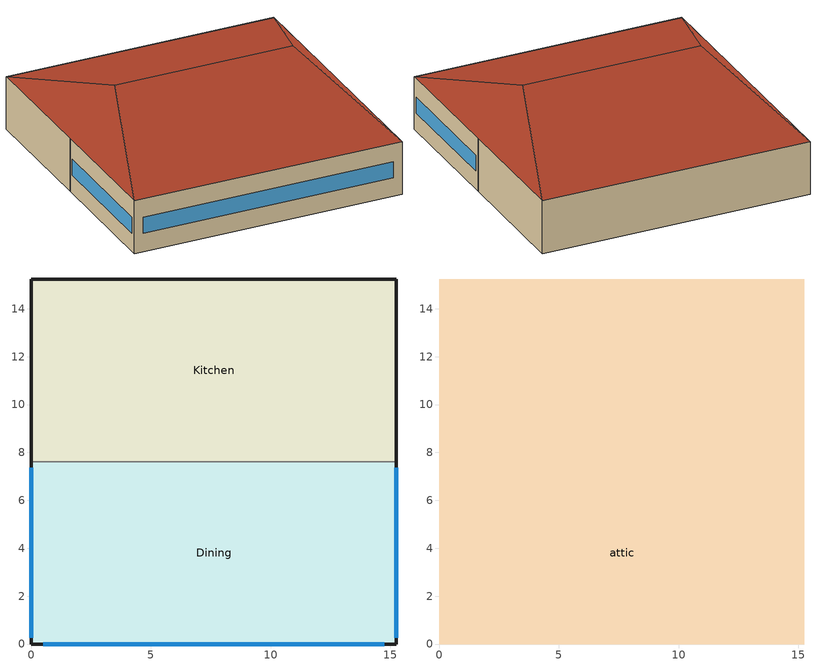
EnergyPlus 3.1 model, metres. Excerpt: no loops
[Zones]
Dining
 floor ground (ext-slab): 15.24,7.62 15.24,0 0,0 0,7.62 z0
 wall outside (ext-walls): 0,7.62 0,0 15.24,0 15.24,7.62 z0:3.05
 wall to Kitchen (int-walls): 15.24,7.62 0,7.62 z0:3.05
 window (window_east): 15.24,0.25 15.24,7.37 z1.07:1.98
 window (window_south): 0.51,0 14.73,0 z1.07:1.98
 window (window_west): 0,7.37 0,0.25 z1.07:1.98
Kitchen
 floor ground (ext-slab): 15.24,15.24 15.24,7.62 0,7.62 0,15.24 z0
 wall outside (ext-walls): 15.24,7.62 15.24,15.24 0,15.24 0,7.62 z0:3.05
attic
 floor to Dining (attic-floor): 0,0 0,7.62 15.24,7.62 15.24,0 z3.05
 floor to Kitchen (attic-floor): 15.24,15.24 15.24,7.62 0,7.62 0,15.24 z3.05
 roof outside (attic-roof): 0,15.24,3.05 0,0,3.05 2.54,7.62,5.59; 15.24,0,3.05 15.24,15.24,3.05 12.7,7.62,5.59; 15.24,15.24,3.05 0,15.24,3.05 2.54,7.62,5.59 12.7,7.62,5.59; 0,0,3.05 15.24,0,3.05 12.7,7.62,5.59 2.54,7.62,5.59
[Building]
Benchmark Fastfood New V1.1_3.1: North Axis=0; Terrain=City; Loads Convergence Tolerance Value=0.04; Temperature Convergence Tolerance Value=0.2; Solar Distribution=FullInteriorAndExterior; Maximum Number of Warmup Days=25
[Site:Location]
USA WA-SEATTLE: Latitude {deg}=47.45; Longitude {deg}=-122.3; Time Zone {hr}=-8; Elevation {m}=122
[Site:GroundTemperature:BuildingSurface]
19.744, 19.735, 19.741, 19.771, 19.825, 20.04, 20.738, 21.085, 20.449, 19.986, 19.848, 19.775
[Site:WaterMainsTemperature]
Calculation Method=CORRELATION; Annual Average Outdoor Air Temperature {C}=10.86; Maximum Difference In Monthly Average Outdoor Air Temperatures {deltaC}=13.5
[SizingPeriod:DesignDay] Barometric Pressure {Pa}=99868; Rain {0-no,1-yes}=0; Snow on ground {0-no,1-yes}=0; Day of Month=21; Daylight Savings Time Indicator=0; Humidity Indicating Type=WetBulb
Name | Maximum Dry-Bulb Temperature {C} | Daily Temp Range {C} | Humidity Indicating Conditions at Maximum Dry-Bulb | Wind Speed {m/s} design conditions vs. traditional 6.71 m/s (15 mph) | Wind Direction {Degrees; N=0, S=180} | Clearness {0.0 to 1.1} | Month | Day Type | Wind Speed {m/s} design conditions vs. traditional 3.35 m/s (7mph)
SEATTLE Ann Htg 99.6% Condns DB | -4.5 | 0 | -4.5 | 4.2 | 20 | 0 | 12 | WinterDesignDay
SEATTLE Ann Clg .4% Condns DB=>MWB | 29.4 | 10.1 | 18.4 |  | 0 | 1 | 8 | SummerDesignDay | 4.3
SEATTLE Ann Clg .4% Condns WB=>MDB | 28 | 10.1 | 19.2 |  | 0 | 1 | 8 | SummerDesignDay | 4.3
[WindowMaterial:Glazing] Optical Data Type=SpectralAverage; Thickness=0.003; Infrared Transmittance at Normal Incidence=0; Front Side Infrared Hemispherical Emissivity=0.9; Back Side Infrared Hemispherical Emissivity=0.9; Dirt Correction Factor for Solar and Visible Transmittance=1; Solar Diffusing=No
Name | Solar Transmittance at Normal Incidence | Front Side Solar Reflectance at Normal Incidence | Back Side Solar Reflectance at Normal Incidence | Visible Transmittance at Normal Incidence | Front Side Visible Reflectance at Normal Incidence | Back Side Visible Reflectance at Normal Incidence | Conductivity
Theoretical Glass [66] | 0.3832 | 0.5668 | 0.5668 | 0.495 | 0.455 | 0.455 | 0.0199
Theoretical Glass [67] | 0.4826 | 0.4674 | 0.4674 | 0.6216 | 0.3284 | 0.3284 | 0.0199
Theoretical Glass [81] | 0.4818 | 0.4682 | 0.4682 | 0.6216 | 0.3284 | 0.3284 | 0.0303
[Material]
Name | Roughness | Thickness | Conductivity | Density | Specific Heat | Thermal Absorptance | Solar Absorptance | Visible Absorptance | Thickness {m} | Conductivity {W/m-K} | Density {kg/m3} | Specific Heat {J/kg-K}
Wood Shingles | VeryRough | 0.0178 | 0.115 | 513 | 1255 | 0.9 | 0.78 | 0.78
1IN Wood Decking | MediumSmooth | 0.0254 | 0.1211 | 593 | 2510 | 0.9 | 0.78 | 0.78
Roof Insulation [2] | MediumRough | 0.2216 | 0.049 | 265 | 836.8 | 0.9 | 0.7 | 0.7
1/2IN Gypsum; 1/2IN Gypsum Top; 1/2IN Gypsum Bottom | Smooth | 0.0127 | 0.16 | 784.9 | 830 | 0.9 | 0.92 | 0.92
GP01 1/2 GYPSUM | Smooth | 0.0127 | 0.16 | 800 | 1090 | 0.9 | 0.7 | 0.5
Wood Siding | MediumSmooth | 0.01 | 0.11 | 544.62 | 1210 | 0.9 | 0.78 | 0.78
Wall Insulation [2] | MediumRough | 0.0747 | 0.045 | 265 | 836.8 | 0.9 | 0.7 | 0.7
MAT-CC05 4 HW CONCRETE | Rough | 0.1016 | 1.311 | 2240 | 836.8 | 0.9 | 0.7 | 0.7
Floor Insulation [1] | MediumRough | 0.0464 | 0.045 | 265 | 836.8 | 0.9 | 0.7 | 0.7
MAT-CC05 8 HW CONCRETE | Rough | 0.2032 | 1.311 | 2240 | 836.8 | 0.9 | 0.7 | 0.7
AtticFloor Insulation | MediumRough | 0.2379 | 0.049 | 265 | 836.8 | 0.9 | 0.7 | 0.7
Roof Membrane | VeryRough | 0.0095 | 0.16 | 1121.29 | 1460 | 0.9 | 0.7 | 0.7
Metal Decking | MediumSmooth | 0.0015 | 45.006 | 7680 | 418.4 | 0.9 | 0.7 | 0.3
METAL Door Medium 18Ga_1; METAL Door Medium 18Ga_2 | Smooth | 0.0013 | 45.3149 | 7833.03 | 502.08 | 0.8 | 0.5 | 0.5
Std Wood 6inch | MediumSmooth |  |  |  |  | 0.9 | 0.7 | 0.7 | 0.15 | 0.12 | 540 | 1210
Std AC02 | MediumSmooth |  |  |  |  | 0.9 | 0.7 | 0.2 | 0.0127 | 0.057 | 288 | 1339
Std MAT-CC05 4  MW CONCRETE | Rough |  |  |  |  | 0.9 | 0.7 | 0.2 | 0.1 | 0.858 | 1968 | 836.8
Std PW05 | MediumSmooth |  |  |  |  | 0.9 | 0.78 | 0.78 | 0.0191 | 0.115 | 545 | 1213
Std Steel_Brown_Regular | Smooth |  |  |  |  | 0.9 | 0.92 | 0.92 | 0.0015 | 44.9696 | 7689 | 418
[Material:NoMass]
Name | Roughness | Thermal Resistance {(m2-K)/W} | Thermal Absorptance | Solar Absorptance | Visible Absorptance | Thermal Resistance {m2-K/W}
CP02 CARPET PAD | VeryRough | 0.2165 | 0.9 | 0.7 | 0.8
AIR | Smooth | 0.2515 | 0.8 | 0.5 | 0.5
AIR [1] | Smooth | 0.1214 | 0.8 | 0.5 | 0.5
Std CP02 CARPET PAD | VeryRough |  | 0.9 | 0.7 | 0.8 | 0.21648
MAT-AIR-WALL | Rough |  | 0.9 | 0.7 |  | 0.207949
Std Opaque Door panel_con; Std Opaque Door panel_semi | MediumRough |  | 0.9 | 0.7 | 0.7 | 0.12327
Std Overhead Door Panel | MediumRough |  | 0.9 | 0.7 | 0.7 | 0.255345
[Construction]
InteriorFurnishings: Std Wood 6inch
INT-FLOOR-UNDERSIDE: Std CP02 CARPET PAD, Std MAT-CC05 4  MW CONCRETE
INT-FLOOR-SLAB: Std MAT-CC05 4  MW CONCRETE
DropCeiling: Std AC02
Sloped_Metal_Roof: Std Steel_Brown_Regular, Std PW05
Gable_Wall: Std PW05
AIR-WALL: MAT-AIR-WALL
Std Swinging Door_con: Std Opaque Door panel_con
Std Swinging Door_semi: Std Opaque Door panel_semi
Std Overhead Door: Std Overhead Door Panel
window_south; window_east; window_west: Theoretical Glass [66]
window_north: Theoretical Glass [67]
window_SkylightConst: Theoretical Glass [81]
roofs: Wood Shingles, 1IN Wood Decking, Roof Insulation [2], 1/2IN Gypsum
int-walls: GP01 1/2 GYPSUM, GP01 1/2 GYPSUM
ext-walls: Wood Siding, Wall Insulation [2], 1/2IN Gypsum
ext-slab: MAT-CC05 4 HW CONCRETE
exposed-floor: Floor Insulation [1], MAT-CC05 8 HW CONCRETE, CP02 CARPET PAD
attic-floor: 1/2IN Gypsum Top, AtticFloor Insulation, 1/2IN Gypsum Bottom
attic-roof: Roof Membrane, Metal Decking
door: METAL Door Medium 18Ga_1, AIR, METAL Door Medium 18Ga_2
non-swinging-door: METAL Door Medium 18Ga_1, AIR [1], METAL Door Medium 18Ga_2
[ComponentCost:LineItem]
Name | Line Item Type | Item | Cost per Area {$/m2} | Cost per Area | Cost per Each | Quantity
Interior Furnishings | Construction | InteriorFurnishings | 1
Interior Floor | Construction | INT-FLOOR-UNDERSIDE | 15
Interior Floor Slab | Construction | INT-FLOOR-SLAB | 35
Drop Ceiling | Construction | DropCeiling | 10
Sloped Metal Roof | Construction | Sloped_Metal_Roof | 1
Gable Wall | Construction | Gable_Wall | 1
Air Wall | Construction | AIR-WALL | 1
Swinging Door Conditioned | Construction | Std Swinging Door_con | 1
Swinging Door Semi-conditioned | Construction | Std Swinging Door_semi | 1
Overhead Door | Construction | Std Overhead Door | 1
south:window_south | Construction | window_south |  | 215.97
east:window_east | Construction | window_east |  | 215.97
north:window_north | Construction | window_north |  | 209.729
west:window_west | Construction | window_west |  | 215.97
SkylightConst:window_SkylightConst | Construction | window_SkylightConst |  | 215.97
roofs:roofs | Construction | roofs |  | 14.9259
int-walls:int-walls | Construction | int-walls |  | 1
ext-walls:ext-walls | Construction | ext-walls |  | 27.0579
ext-slab:ext-slab | Construction | ext-slab |  | 24.86
exposed-floor:exposed-floor | Construction | exposed-floor |  | 32.9966
attic-floor:attic-floor | Construction | attic-floor |  | 15.0182
attic-roof:attic-roof | Construction | attic-roof |  | 34.3904
door:door | Construction | door |  | 1
non-swinging-door:non-swinging-door | Construction | non-swinging-door |  | 1
Infiltration:attic | General | attic |  |  | 1 | 0.0729
[Zone] Type=1; Multiplier=1
Name | Ceiling Height | Volume | Part of Total Floor Area
Dining; Kitchen | 3.0488 | 354.1836 | Yes
attic | -9999 | 262.3406 | No
[InternalMass] Construction=InteriorFurnishings; Surface Area=232.343
Name | Zone
Dining_InternalMass_1 | Dining
Kitchen_InternalMass_1 | Kitchen
[ZoneInfiltration:DesignFlowRate] Design Volume Flow Rate Calculation Method=Flow/Zone; Constant Term Coefficient=1; Temperature Term Coefficient=0; Velocity Term Coefficient=0; Velocity Squared Term Coefficient=0
Name | Zone | Schedule | Design Flow Rate {m3/s}
Dining_Infiltration | Dining | INFIL_HALF_ON_SCH | 0.063
Kitchen_Infiltration | Kitchen | INFIL_HALF_ON_SCH | 0.063
attic_Infiltration | attic | ALWAYS_ON | 0.0729
[People] Schedule=BLDG_OCC_SCH; Number of People Calculation Method=People; Fraction Radiant=0.3; User Specified Sensible Fraction=AUTOCALCULATE; Activity Level Schedule=ACTIVITY_SCH; Enable ASHRAE 55 Comfort Warnings=No; MRT Calculation=ZoneAveraged; Work Efficiency Schedule=WORK_EFF_SCH; Clothing Schedule=CLOTHING_SCH; Air Velocity Schedule=AIR_VELO_SCH; Thermal Comfort Report=FANGER
Name | Zone | Number of People
Dining People | Dining | 83.4111
Kitchen People | Kitchen | 6.2733
[Lights] Schedule=BLDG_LIGHT_SCH; Design Level Calculation Method=LightingLevel; Return Air Fraction=0; Fraction Radiant=0.7; Fraction Visible=0.2; Fraction Replaceable=1; Return Air Fraction is Calculated from Plenum Temperature=No
Name | Zone | Design Level {W}
Dining_Lights | Dining | 2625.48
Kitchen_Lights | Kitchen | 1499.77
[ElectricEquipment] Design Level Calculation Method=EquipmentLevel
Name | Zone | Schedule | Design Level {W} | Fraction Latent | Fraction Radiant | Fraction Lost
Dining_MiscElec_Equip | Dining | BLDG_EQUIP_SCH | 15000.1 | 0.25 | 0.3 | 0
Kitchen_MiscElec_Equip | Kitchen | BLDG_EQUIP_SCH | 35000.1 | 0.25 | 0.3 | 0.3
Kitchen_ExhFan_Equip | Kitchen | Kitchen_Exhaust_SCH | 1310.41 | 0 | 0 | 1
[GasEquipment]
Kitchen_MiscGas_Equip: Zone=Kitchen; Schedule=FF_GAS_EQUIP_SCH; Design Level Calculation Method=EquipmentLevel; Design Level {W}=220001; Fraction Latent=0.1; Fraction Radiant=0.2; Fraction Lost=0.7
[ZoneMixing]
Kitchen Exhaust Fanmixing_0: Zone=Kitchen; Schedule=Hours_of_operation; Design Flow Rate Calculation Method=Flow/Zone; Design Flow Rate=0.8336; Source Zone=Dining; Delta Temperature=0
[AvailabilityManager:NightCycle] Availability Schedule=ALWAYS_ON; Fan Schedule=HVACOperationSchd; Control Type {CycleOnAny | CycleOnControlZone | CycleOnAnyZoneFansOnly}=CycleOnAny; Thermostat Tolerance {delta C}=1; Cycling Run Time {s}=1800
PSZ-AC_1:1 Availability Manager; PSZ-AC_2:2 Availability Manager
[Exterior:Lights]
Exterior Facade Lighting: Schedule=ALWAYS_ON; Design Level=1000.17; Control Option=AstronomicalClock
[UtilityCost:Tariff]
Name | Output Meter | Conversion Factor Choice | Season Schedule | Demand Window Length | Monthly Charge or Variable | Group
PugetSound_26_LargeDemandGeneral | Electricity:Facility | kWh | PugetSoundSeasonsSched | HalfHour | 29.1 | Comm Elect
PugetSound_25_DemandGeneralService | Electricity:Facility | kWh | PugetSoundSeasonsSched | HalfHour | 24.9 | Comm Elect
PugetSound_24_GeneralService | Electricity:Facility | kWh | PugetSoundSeasonsSched | HalfHour | 5.5 | Comm Elect
WA_EIAMonthlyRateGas | Gas:Facility | MCF |  |  | 0 | Comm Gas
[UtilityCost:Charge:Simple]
Name | Charge Variable | Tariff | Source Variable | Season | Category Variable | Cost per Unit Value or Variable
 | WinterAnnualDemandCharge | PugetSound_26_LargeDemandGeneral | totalDemand | Winter | DemandCharges | 6.99
 | SummerAnnualDemandCharge | PugetSound_26_LargeDemandGeneral | totalDemand | Summer | DemandCharges | 4.65
 | AnnualSummerEnergyCharge | PugetSound_26_LargeDemandGeneral | totalEnergy | Annual | EnergyCharges | 0.047751
 | TaxofEightPtFivePercent | PugetSound_26_LargeDemandGeneral | SubTotal | Annual | Taxes | 0.085
 | TaxofEightPtFivePercent | PugetSound_25_DemandGeneralService | SubTotal | Annual | Taxes | 0.085
 | WinterEnergy | PugetSound_24_GeneralService | totalEnergy | Winter | EnergyCharges | 0.067662
 | SummerEnergy | PugetSound_24_GeneralService | totalEnergy | Summer | EnergyCharges | 0.065084
 | TaxofEightPtFivePercent | PugetSound_24_GeneralService | SubTotal | Annual | Taxes | 0.085
 | MonthlyRateGasCharge | WA_EIAMonthlyRateGas | totalEnergy | Annual | EnergyCharges | WA_MonthlyGasRates
 | TaxofEightPtFivePercent | WA_EIAMonthlyRateGas | SubTotal | Annual | Taxes | 0.085
[UtilityCost:Qualify] Variable=TotalDemand; Season=Annual; Threshold Test=Count
Name | Tariff | Qualify Type | Threshold Value or Variable | Number of Months
Min350kw | PugetSound_26_LargeDemandGeneral | Minimum | 350 | 12
Max350kw | PugetSound_25_DemandGeneralService | Maximum | 350 | 1
Min50kw | PugetSound_25_DemandGeneralService | Minimum | 50 | 12
Max50kw | PugetSound_24_GeneralService | Maximum | 50 | 1
[UtilityCost:Charge:Block] Tariff=PugetSound_25_DemandGeneralService; Block Size 2 Value or Variable=remaining
Name | Charge Variable | Source Variable | Season | Category Variable | Block Size 1 Value or Variable | Block 1 Cost per Unit Value or Variable | Block 2 Cost per Unit Value or Variable
 | SummerDemandCharge | totalDemand | Summer | DemandCharges | 50 | 0 | 4.44
 | WinterDemandCharge | totalDemand | Winter | DemandCharges | 50 | 0 | 6.66
 | WinterEnergyCharge | totalEnergy | Winter | EnergyCharges | 20000 | 0.069734 | 0.052378
 | SummerEnergyCharge | totalEnergy | Summer | EnergyCharges | 20000 | 0.06277 | 0.052378
[UtilityCost:Variable]
WA_MonthlyGasRates: Tariff=WA_EIAMonthlyRateGas; January Value=8.33; February Value=8.31; March Value=8.16; April Value=8.23; May Value=7.4; June Value=7.62; July Value=7.88; August Value=8.04; September Value=7.83; October Value=8.06; November Value=8.37; December Value=8.19
[Schedule:Compact]
BLDG_LIGHT_SCH: Through: 12/31, For: Weekday, Until: 05:00, 0.15, Until: 06:00, 0.2, Until: 08:00, 0.4, Until: 10:00, 0.6, Until: 22:00, 0.9, Until: 23:00, 0.5, Until: 24:00, 0.3, For: Saturday, Until: 01:00, 0.2, Until: 06:00, 0.15, Until: 08:00, 0.3, Until: 10:00, 0.6, Until: 17:00, 0.8, Until: 22:00, 0.9, Until: 23:00, 0.5, Until: 24:00, 0.3, For: SummerDesignDay, Until: 24:00, 1, For: WinterDesignDay, Until: 24:00, 0, For: Sunday Holidays AllOtherDays, Until: 01:00, 0.2, Until: 06:00, 0.15, Until: 08:00, 0.3, Until: 10:00, 0.5, Until: 16:00, 0.7, Until: 22:00, 0.6, Until: 23:00, 0.5, Until: 24:00, 0.3
BLDG_EQUIP_SCH: Through: 12/31, For: Weekday, Until: 06:00, 0.15, Until: 07:00, 0.25, Until: 24:00, 0.3, For: Saturday, Until: 06:00, 0.15, Until: 07:00, 0.25, Until: 24:00, 0.3, For: SummerDesignDay, Until: 24:00, 0.3, For: WinterDesignDay, Until: 24:00, 0, For: Sunday Holidays AllOtherDays, Until: 06:00, 0.15, Until: 07:00, 0.25, Until: 24:00, 0.3
FF_GAS_EQUIP_SCH: Through: 12/31, For: Weekdays Saturday, Until: 05:00, 0.02, Until: 06:00, 0.05, Until: 07:00, 0.1, Until: 08:00, 0.15, Until: 09:00, 0.2, Until: 10:00, 0.15, Until: 13:00, 0.25, Until: 14:00, 0.2, Until: 22:00, 0.15, Until: 23:00, 0.1, Until: 24:00, 0.05, For: SummerDesignDay, Until: 24:00, 0.25, For: WinterDesignDay, Until: 24:00, 0, For: Sunday Holidays AllOtherDays, Until: 05:00, 0.02, Until: 06:00, 0.05, Until: 07:00, 0.1, Until: 08:00, 0.15, Until: 09:00, 0.2, Until: 10:00, 0.15, Until: 13:00, 0.25, Until: 14:00, 0.2, Until: 22:00, 0.15, Until: 23:00, 0.1, Until: 24:00, 0.05
BLDG_OCC_SCH: Through: 12/31, For: Weekdays, Until: 01:00, 0.05, Until: 05:00, 0, Until: 06:00, 0.05, Until: 07:00, 0.1, Until: 10:00, 0.4, Until: 11:00, 0.2, Until: 12:00, 0.5, Until: 13:00, 0.8, Until: 14:00, 0.7, Until: 15:00, 0.4, Until: 16:00, 0.2, Until: 17:00, 0.25, Until: 18:00, 0.5, Until: 21:00, 0.8, Until: 22:00, 0.5, Until: 23:00, 0.35, Until: 24:00, 0.2, For: SummerDesignDay, Until: 24:00, 1, For: WinterDesignDay, Until: 24:00, 0, For: Saturday, Until: 01:00, 0.05, Until: 06:00, 0, Until: 07:00, 0.05, Until: 09:00, 0.5, Until: 10:00, 0.4, Until: 11:00, 0.2, Until: 12:00, 0.45, Until: 14:00, 0.5, Until: 15:00, 0.35, Until: 18:00, 0.3, Until: 19:00, 0.7, Until: 20:00, 0.9, Until: 21:00, 0.7, Until: 22:00, 0.65, Until: 23:00, 0.55, Until: 24:00, 0.35, For: Sunday Holidays AllOtherDays, Until: 01:00, 0.05, Until: 06:00, 0, Until: 07:00, 0.05, Until: 09:00, 0.5, Until: 11:00, 0.2, Until: 12:00, 0.3, Until: 14:00, 0.5, Until: 15:00, 0.3, Until: 16:00, 0.2, Until: 17:00, 0.25, Until: 18:00, 0.35, Until: 19:00, 0.55, Until: 20:00, 0.65, Until: 21:00, 0.7, Until: 22:00, 0.35, Until: 24:00, 0.2
INFIL_HALF_ON_SCH: Through: 12/31, For: Weekdays SummerDesignDay, Until: 05:00, 1, Until: 24:00, 0.5, For: Saturday WinterDesignDay, Until: 05:00, 1, Until: 24:00, 0.5, For: Sunday Holidays AllOtherDays, Until: 05:00, 1, Until: 24:00, 0.5
Hours_of_operation; HVACOperationSchd: Through: 12/31, For: Weekday SummerDesignDay, Until: 01:00, 1, Until: 05:00, 0, Until: 24:00, 1, For: Saturday WinterDesignDay, Until: 01:00, 1, Until: 05:00, 0, Until: 24:00, 1, For: Sunday Holidays AllOtherDays, Until: 01:00, 1, Until: 05:00, 0, Until: 24:00, 1
ALWAYS_ON: Through: 12/31, For: AllDays, Until: 24:00, 1
Kitchen_Exhaust_SCH: Through: 12/31, For: Weekday SummerDesignDay, Until: 06:00, 0, Until: 24:00, 1, For: Saturday WinterDesignDay, Until: 06:00, 0, Until: 24:00, 1, For: Sunday Holidays AllOtherDays, Until: 06:00, 0, Until: 24:00, 1
ACTIVITY_SCH: Through: 12/31, For: AllDays, Until: 24:00, 120
WORK_EFF_SCH: Through: 12/31, For: AllDays, Until: 24:00, 0
AIR_VELO_SCH: Through: 12/31, For: AllDays, Until: 24:00, 0.2
CLOTHING_SCH: Through: 04/30, For: AllDays, Until: 24:00, 1, Through: 09/30, For: AllDays, Until: 24:00, 0.5, Through: 12/31, For: AllDays, Until: 24:00, 1
PugetSoundSeasonsSched: Through: 3/31, For: AllDays, Until: 24:00, 1, Through: 9/30, For: AllDays, Until: 24:00, 3, Through: 12/31, For: AllDays, Until: 24:00, 1
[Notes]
DOE Commercial Building Benchmark
Fast Food Restaurant, new construction
ASHRAE Standards 90.1-2004 and 62-1999
Description:  Single story, Two zone building.
Form:         Area = 232 m2 (2,500 ft2); Number of Stories = 1 plus attic; Shape = rectangle, Aspect ratio = 1.5
Envelope:     Envelope thermal properties vary with climate according to ASHRAE Standard 90.1-2004.
Opaque constructions: wood frame walls; attic roof; slab-on-grade floor
Windows: window-to-wall ratio = 14%
Infiltration = 0.4 cfm/ft2 above grade wall area at 0.3 in wc (75 Pa) adjusted to 0.016 in wc (4 Pa).
50% of full value when ventilation system on.
HVAC:         ASHRAE 90.1-2004 PSZ-AC, gas furnace
Economizer per 90.1-2004
Exhaust:      Kitchen exhaust 2360 L/s (5000 cfm), 35% of exhaust make-up air from dining
Kitchen exhaust fan modeled as exterior load to avoid getting double make-up air
Refrigeration: Walk-in cooler and walk-in freezer
Int. gains:   W/m2 (W/ft2)   lights            elec plug          gas plug
Detached Shading:               None
Daylight:                       None
Natural Ventilation:            None
Zonal Equipment:                None
Air Primary Loops:              PSZ-AC:1; PSZ-AC:2
Plant Loops:                    SHWSys1
System Equipment Autosize:      Yes
Purchased Cooling:              None
Purchased Heating:              None
Coils:                          Coil:Cooling:DX:SingleSpeed; Coil:Heating:Gas
Pumps:                          None
Boilers:                        None
Chillers:                       None
Reference citation for the Commercial Building Benchmarks:
Deru, M.; Griffith, B.; Long, N.; Benne, K.; Torcellini, P; Halverson, M.;
Winiarski,  D.; Liu, B.; Crawley, D. (2008). DOE Commercial Building Resarch
Benchmarks for Commercial Buildings. Washington, DC: U.S. Department of Energy,
Energy Efficiency and Renewable Energy, Office of Building Technologies.
Start SimMetaData
WeatherFileName=USA_WA_Seattle-Tacoma_TMY2.epw
RoofConstruction=Attic and Other
ExtWallConstruction=Wood-Framed and Other
End SimMetaData
US National Holidays
